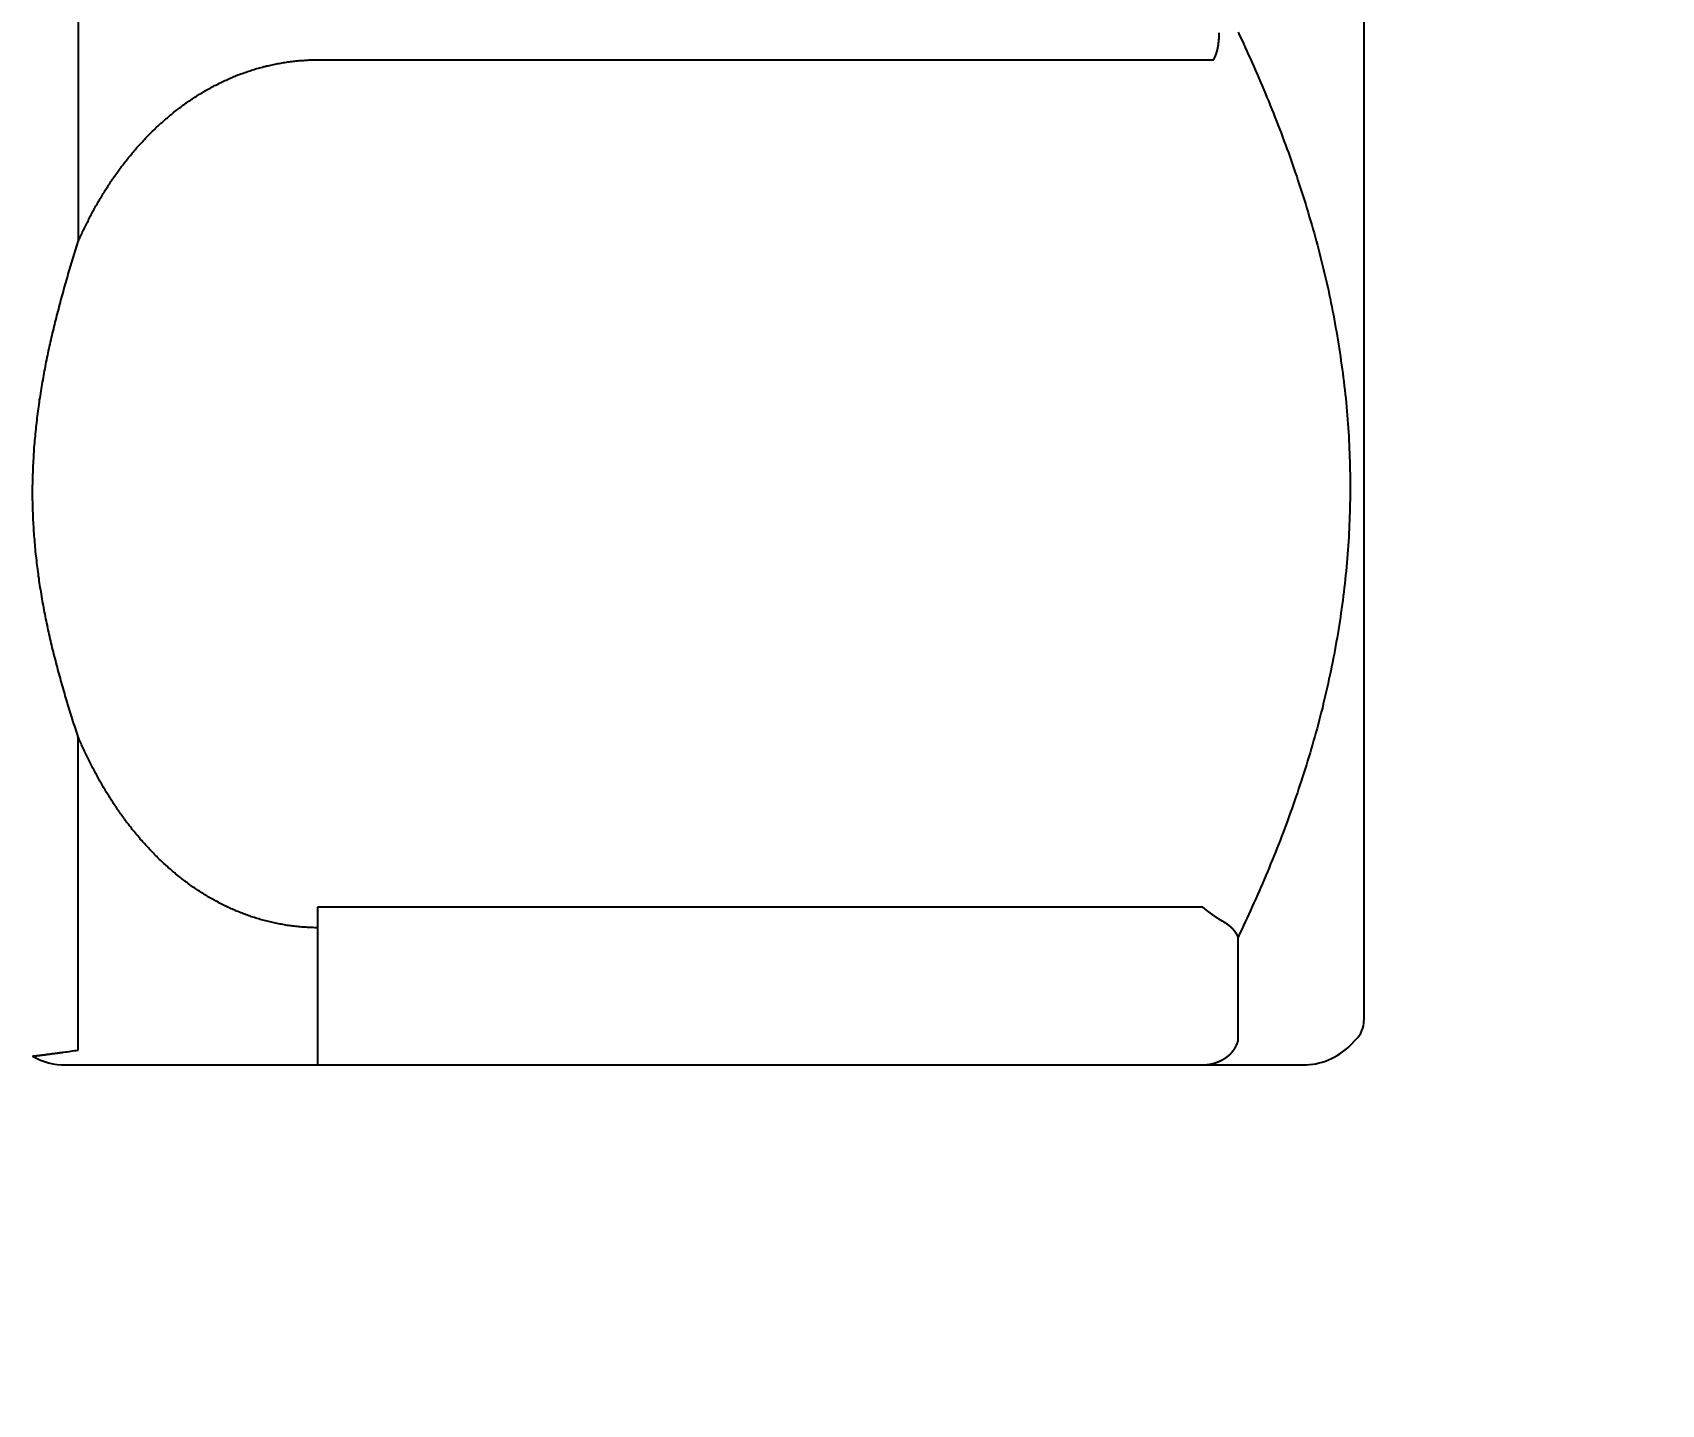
# Model space of a CAD drawing. Header units: millimetres. Extents: x 0 to 3800, y -67 to 2530.
# Drawn here: x 2366.39 to 2378.9, y 1453.68 to 1464.21 of the extents above; entities that cross this region are included whole.
import ezdxf

# ---------------------------------------------------------------- set-up
doc = ezdxf.new("R2010")
doc.units = ezdxf.units.MM
doc.layers.add('내부선 및 부속', color=4, linetype='Continuous')
doc.layers.add('치수선', color=7, linetype='Continuous')
doc.styles.add('____', font='')
doc.styles.get('____').set_extended_font_data('굴림')
doc.dimstyles.new('MSADIM', dxfattribs={"dimtxt": 33, "dimasz": 17, "dimexe": 10, "dimexo": 7.5, "dimgap": 10, "dimtad": 0, "dimtih": 1, "dimtoh": 1, "dimdec": 0, "dimzin": 1, "dimdsep": 46, "dimtxsty": '____', "dimcen": 11.25, "dimadec": 0, "dimazin": 0, "dimtfac": 1, "dimtdec": 0, "dimtix": 1, "dimtmove": 0, "dimatfit": 3, "dimfxl": 1, "dimtolj": 1, "dimtzin": 1, "dimarcsym": 0})

# ---------------------------------------------------------------- blocks, each defined once
blk = doc.blocks.new('*D35')
at = {"layer": '치수선', "color": 0, "linetype": 'Continuous', "lineweight": -2, "transparency": 16777216}
for p, q in [((2924.524, 1577.512), (2924.524, 1252.002)), ((2244.524, 1269.502), (2244.524, 1272.002)), ((2261.524, 1262.002), (2547.243, 1262.002)), ((2907.524, 1262.002), (2621.804, 1262.002))]:
    blk.add_line(p, q, dxfattribs=at)
at = {"layer": '치수선', "color": 0, "linetype": 'Continuous', "transparency": 16777216}
for points in [[(2261.524, 1264.835), (2261.524, 1259.168), (2244.524, 1262.002)], [(2907.524, 1264.835), (2907.524, 1259.168), (2924.524, 1262.002)]]:
    blk.add_solid(points, dxfattribs=at)
at = {"layer": '치수선', "color": 0, "linetype": 'Continuous', "transparency": 16777216, "insert": (2584.524, 1262.002), "char_height": 25, "attachment_point": 5, "style": '____'}
blk.add_mtext('\\A1;680', dxfattribs=at)

msp = doc.modelspace()

# ---------------------------------------------------------------- linework, layer by layer
at = {"layer": '내부선 및 부속', "linetype": 'Continuous'}
for p, q in [((2376.612, 1473.396), (2376.612, 1456.628)), ((2366.743, 1467.417), (2366.743, 1462.607)), ((2368.581, 1464.002), (2375.457, 1464.002)), ((2366.743, 1456.4), (2366.743, 1458.805)), ((2375.373, 1457.498), (2368.581, 1457.498)), ((2368.581, 1457.498), (2368.581, 1456.286)), ((2375.646, 1456.471), (2375.646, 1457.268)), ((2376.506, 1456.436), (2376.552, 1456.483)), ((2366.648, 1456.286), (2376.143, 1456.286))]:
    msp.add_line(p, q, dxfattribs=at)
at = {"layer": '내부선 및 부속', "linetype": 'Continuous', "flags": 128}
for points in [[(2375.457, 1464.002), (2375.458, 1464.003), (2375.459, 1464.005), (2375.459, 1464.006), (2375.46, 1464.007), (2375.461, 1464.008), (2375.461, 1464.009), (2375.462, 1464.01), (2375.462, 1464.012), (2375.463, 1464.013), (2375.464, 1464.014), (2375.464, 1464.015), (2375.465, 1464.016), (2375.466, 1464.018), (2375.466, 1464.019), (2375.467, 1464.02), (2375.467, 1464.021), (2375.468, 1464.022), (2375.468, 1464.024), (2375.469, 1464.025), (2375.47, 1464.026), (2375.47, 1464.027), (2375.471, 1464.029), (2375.471, 1464.03), (2375.472, 1464.031), (2375.472, 1464.032), (2375.473, 1464.033), (2375.473, 1464.035), (2375.474, 1464.036), (2375.474, 1464.037), (2375.475, 1464.038), (2375.475, 1464.04), (2375.476, 1464.041), (2375.476, 1464.042), (2375.477, 1464.044), (2375.477, 1464.045), (2375.477, 1464.046), (2375.478, 1464.047), (2375.478, 1464.049), (2375.479, 1464.05), (2375.479, 1464.051), (2375.48, 1464.052), (2375.48, 1464.054), (2375.481, 1464.055), (2375.481, 1464.056), (2375.481, 1464.058), (2375.482, 1464.059), (2375.482, 1464.06), (2375.483, 1464.061), (2375.483, 1464.063), (2375.483, 1464.064), (2375.484, 1464.065), (2375.484, 1464.067), (2375.484, 1464.068), (2375.485, 1464.069), (2375.485, 1464.07), (2375.485, 1464.072), (2375.486, 1464.073), (2375.486, 1464.074), (2375.486, 1464.076), (2375.487, 1464.077), (2375.487, 1464.078), (2375.487, 1464.08), (2375.488, 1464.081), (2375.488, 1464.082), (2375.488, 1464.083), (2375.489, 1464.085), (2375.489, 1464.086), (2375.489, 1464.087), (2375.49, 1464.089), (2375.49, 1464.09), (2375.49, 1464.091), (2375.49, 1464.093), (2375.491, 1464.094), (2375.491, 1464.095), (2375.491, 1464.097), (2375.492, 1464.098), (2375.492, 1464.099), (2375.492, 1464.101), (2375.492, 1464.102), (2375.493, 1464.103), (2375.493, 1464.105), (2375.493, 1464.106), (2375.493, 1464.107), (2375.493, 1464.109), (2375.494, 1464.11), (2375.494, 1464.111), (2375.494, 1464.113), (2375.494, 1464.114), (2375.495, 1464.115), (2375.495, 1464.117), (2375.495, 1464.118), (2375.495, 1464.119), (2375.495, 1464.121), (2375.496, 1464.122), (2375.496, 1464.123), (2375.496, 1464.125), (2375.496, 1464.126), (2375.496, 1464.127), (2375.496, 1464.129), (2375.497, 1464.13), (2375.497, 1464.13), (2375.497, 1464.131), (2375.497, 1464.133), (2375.497, 1464.134), (2375.497, 1464.135), (2375.497, 1464.137), (2375.497, 1464.138), (2375.498, 1464.139), (2375.498, 1464.141), (2375.498, 1464.142), (2375.498, 1464.143), (2375.498, 1464.145), (2375.498, 1464.146), (2375.498, 1464.147), (2375.499, 1464.149), (2375.499, 1464.15), (2375.499, 1464.151), (2375.499, 1464.153), (2375.499, 1464.154), (2375.499, 1464.155), (2375.499, 1464.157), (2375.499, 1464.158), (2375.499, 1464.159), (2375.499, 1464.161), (2375.5, 1464.162), (2375.5, 1464.163), (2375.5, 1464.165), (2375.5, 1464.166), (2375.5, 1464.168), (2375.5, 1464.169), (2375.5, 1464.17), (2375.5, 1464.172), (2375.5, 1464.173), (2375.5, 1464.174), (2375.5, 1464.176), (2375.5, 1464.177), (2375.5, 1464.178), (2375.5, 1464.18), (2375.5, 1464.181), (2375.501, 1464.182), (2375.501, 1464.184), (2375.501, 1464.185), (2375.501, 1464.186), (2375.501, 1464.188), (2375.501, 1464.189), (2375.501, 1464.19), (2375.501, 1464.192), (2375.501, 1464.193), (2375.501, 1464.194), (2375.501, 1464.196), (2375.501, 1464.197), (2375.501, 1464.199), (2375.501, 1464.2), (2375.501, 1464.201), (2375.501, 1464.203), (2375.501, 1464.204), (2375.501, 1464.205), (2375.501, 1464.207), (2375.501, 1464.208), (2375.501, 1464.209), (2375.501, 1464.209)], [(2375.646, 1464.215), (2375.66, 1464.185), (2375.674, 1464.156), (2375.687, 1464.127), (2375.701, 1464.098), (2375.714, 1464.068), (2375.727, 1464.039), (2375.741, 1464.009), (2375.754, 1463.98), (2375.767, 1463.95), (2375.78, 1463.921), (2375.793, 1463.891), (2375.806, 1463.861), (2375.818, 1463.832), (2375.831, 1463.802), (2375.844, 1463.772), (2375.856, 1463.742), (2375.868, 1463.712), (2375.881, 1463.682), (2375.893, 1463.652), (2375.905, 1463.622), (2375.917, 1463.592), (2375.929, 1463.562), (2375.941, 1463.532), (2375.952, 1463.502), (2375.964, 1463.472), (2375.976, 1463.442), (2375.987, 1463.411), (2375.998, 1463.381), (2376.01, 1463.351), (2376.021, 1463.32), (2376.032, 1463.29), (2376.043, 1463.26), (2376.053, 1463.229), (2376.064, 1463.199), (2376.075, 1463.168), (2376.085, 1463.137), (2376.096, 1463.107), (2376.106, 1463.076), (2376.116, 1463.045), (2376.126, 1463.015), (2376.136, 1462.984), (2376.146, 1462.953), (2376.156, 1462.922), (2376.165, 1462.891), (2376.175, 1462.86), (2376.184, 1462.829), (2376.193, 1462.798), (2376.202, 1462.767), (2376.211, 1462.736), (2376.22, 1462.705), (2376.229, 1462.674), (2376.238, 1462.643), (2376.246, 1462.612), (2376.255, 1462.58), (2376.263, 1462.549), (2376.271, 1462.518), (2376.279, 1462.486), (2376.287, 1462.455), (2376.295, 1462.423), (2376.302, 1462.392), (2376.31, 1462.36), (2376.317, 1462.329), (2376.324, 1462.297), (2376.332, 1462.266), (2376.339, 1462.234), (2376.345, 1462.202), (2376.352, 1462.171), (2376.359, 1462.139), (2376.365, 1462.107), (2376.371, 1462.076), (2376.378, 1462.044), (2376.384, 1462.012), (2376.39, 1461.98), (2376.395, 1461.948), (2376.401, 1461.916), (2376.406, 1461.884), (2376.412, 1461.852), (2376.417, 1461.82), (2376.422, 1461.788), (2376.427, 1461.756), (2376.432, 1461.724), (2376.436, 1461.692), (2376.441, 1461.66), (2376.445, 1461.628), (2376.449, 1461.596), (2376.453, 1461.564), (2376.457, 1461.532), (2376.461, 1461.5), (2376.465, 1461.467), (2376.468, 1461.435), (2376.472, 1461.403), (2376.475, 1461.371), (2376.478, 1461.339), (2376.481, 1461.306), (2376.483, 1461.274), (2376.486, 1461.242), (2376.488, 1461.21), (2376.491, 1461.177), (2376.493, 1461.145), (2376.495, 1461.113), (2376.495, 1461.113), (2376.497, 1461.08), (2376.498, 1461.048), (2376.5, 1461.016), (2376.501, 1460.983), (2376.502, 1460.951), (2376.503, 1460.919), (2376.504, 1460.886), (2376.505, 1460.854), (2376.506, 1460.822), (2376.506, 1460.789), (2376.506, 1460.757), (2376.506, 1460.725), (2376.506, 1460.692), (2376.506, 1460.66), (2376.506, 1460.628), (2376.505, 1460.595), (2376.504, 1460.563), (2376.503, 1460.531), (2376.502, 1460.498), (2376.501, 1460.466), (2376.5, 1460.434), (2376.498, 1460.401), (2376.497, 1460.369), (2376.495, 1460.337), (2376.493, 1460.304), (2376.491, 1460.272), (2376.488, 1460.24), (2376.486, 1460.207), (2376.483, 1460.175), (2376.481, 1460.143), (2376.478, 1460.111), (2376.475, 1460.078), (2376.471, 1460.046), (2376.468, 1460.014), (2376.465, 1459.982), (2376.461, 1459.95), (2376.457, 1459.917), (2376.453, 1459.885), (2376.449, 1459.853), (2376.445, 1459.821), (2376.44, 1459.789), (2376.436, 1459.757), (2376.431, 1459.725), (2376.426, 1459.693), (2376.421, 1459.661), (2376.416, 1459.629), (2376.411, 1459.597), (2376.406, 1459.565), (2376.4, 1459.533), (2376.394, 1459.501), (2376.389, 1459.469), (2376.383, 1459.437), (2376.377, 1459.406), (2376.37, 1459.374), (2376.364, 1459.342), (2376.357, 1459.31), (2376.351, 1459.279), (2376.344, 1459.247), (2376.337, 1459.215), (2376.33, 1459.184), (2376.323, 1459.152), (2376.315, 1459.121), (2376.308, 1459.089), (2376.3, 1459.058), (2376.293, 1459.026), (2376.285, 1458.995), (2376.277, 1458.963), (2376.269, 1458.932), (2376.26, 1458.901), (2376.252, 1458.869), (2376.243, 1458.838), (2376.235, 1458.807), (2376.226, 1458.776), (2376.217, 1458.745), (2376.208, 1458.714), (2376.199, 1458.683), (2376.19, 1458.652), (2376.18, 1458.621), (2376.171, 1458.59), (2376.161, 1458.559), (2376.151, 1458.528), (2376.141, 1458.497), (2376.131, 1458.466), (2376.121, 1458.436), (2376.111, 1458.405), (2376.101, 1458.374), (2376.09, 1458.344), (2376.08, 1458.313), (2376.069, 1458.283), (2376.058, 1458.252), (2376.047, 1458.222), (2376.036, 1458.191), (2376.025, 1458.161), (2376.014, 1458.131), (2376.003, 1458.1), (2375.991, 1458.07), (2375.98, 1458.04), (2375.968, 1458.01), (2375.956, 1457.979), (2375.944, 1457.949), (2375.944, 1457.949), (2375.933, 1457.919), (2375.92, 1457.889), (2375.908, 1457.859), (2375.896, 1457.829), (2375.884, 1457.799), (2375.871, 1457.77), (2375.859, 1457.74), (2375.846, 1457.71), (2375.833, 1457.68), (2375.821, 1457.651), (2375.808, 1457.621), (2375.795, 1457.591), (2375.782, 1457.562), (2375.768, 1457.532), (2375.755, 1457.503), (2375.742, 1457.473), (2375.728, 1457.444), (2375.715, 1457.415), (2375.701, 1457.385), (2375.688, 1457.356), (2375.674, 1457.327), (2375.66, 1457.298), (2375.646, 1457.268), (2375.646, 1457.268)], [(2366.743, 1462.607), (2366.748, 1462.617), (2366.752, 1462.627), (2366.757, 1462.637), (2366.761, 1462.647), (2366.766, 1462.657), (2366.771, 1462.667), (2366.775, 1462.677), (2366.78, 1462.686), (2366.785, 1462.696), (2366.789, 1462.706), (2366.794, 1462.716), (2366.799, 1462.726), (2366.804, 1462.736), (2366.809, 1462.745), (2366.814, 1462.755), (2366.819, 1462.765), (2366.823, 1462.775), (2366.828, 1462.784), (2366.834, 1462.794), (2366.839, 1462.804), (2366.844, 1462.813), (2366.849, 1462.823), (2366.854, 1462.833), (2366.859, 1462.842), (2366.865, 1462.852), (2366.87, 1462.861), (2366.875, 1462.871), (2366.88, 1462.881), (2366.886, 1462.89), (2366.891, 1462.9), (2366.897, 1462.909), (2366.902, 1462.919), (2366.908, 1462.928), (2366.913, 1462.937), (2366.919, 1462.947), (2366.925, 1462.956), (2366.93, 1462.965), (2366.936, 1462.975), (2366.942, 1462.984), (2366.948, 1462.993), (2366.953, 1463.003), (2366.959, 1463.012), (2366.965, 1463.021), (2366.971, 1463.03), (2366.977, 1463.04), (2366.983, 1463.049), (2366.989, 1463.058), (2366.995, 1463.067), (2367.001, 1463.076), (2367.007, 1463.085), (2367.014, 1463.094), (2367.02, 1463.103), (2367.026, 1463.112), (2367.032, 1463.121), (2367.039, 1463.13), (2367.045, 1463.139), (2367.051, 1463.148), (2367.058, 1463.157), (2367.064, 1463.165), (2367.071, 1463.174), (2367.077, 1463.183), (2367.084, 1463.192), (2367.091, 1463.2), (2367.097, 1463.209), (2367.104, 1463.218), (2367.111, 1463.226), (2367.118, 1463.235), (2367.124, 1463.244), (2367.131, 1463.252), (2367.138, 1463.261), (2367.145, 1463.269), (2367.152, 1463.278), (2367.159, 1463.286), (2367.166, 1463.294), (2367.173, 1463.303), (2367.18, 1463.311), (2367.187, 1463.319), (2367.195, 1463.328), (2367.202, 1463.336), (2367.209, 1463.344), (2367.216, 1463.352), (2367.224, 1463.36), (2367.231, 1463.368), (2367.239, 1463.376), (2367.246, 1463.384), (2367.254, 1463.392), (2367.261, 1463.4), (2367.269, 1463.408), (2367.276, 1463.416), (2367.284, 1463.424), (2367.292, 1463.432), (2367.299, 1463.439), (2367.307, 1463.447), (2367.315, 1463.455), (2367.323, 1463.462), (2367.331, 1463.47), (2367.338, 1463.478), (2367.346, 1463.485), (2367.354, 1463.493), (2367.362, 1463.5), (2367.362, 1463.5), (2367.371, 1463.508), (2367.379, 1463.515), (2367.387, 1463.522), (2367.395, 1463.53), (2367.403, 1463.537), (2367.411, 1463.544), (2367.42, 1463.551), (2367.428, 1463.558), (2367.436, 1463.565), (2367.445, 1463.572), (2367.453, 1463.579), (2367.462, 1463.586), (2367.47, 1463.593), (2367.479, 1463.6), (2367.487, 1463.607), (2367.496, 1463.614), (2367.505, 1463.62), (2367.513, 1463.627), (2367.522, 1463.634), (2367.531, 1463.64), (2367.54, 1463.647), (2367.548, 1463.653), (2367.557, 1463.66), (2367.566, 1463.666), (2367.575, 1463.672), (2367.584, 1463.679), (2367.593, 1463.685), (2367.602, 1463.691), (2367.611, 1463.697), (2367.62, 1463.703), (2367.63, 1463.709), (2367.639, 1463.715), (2367.648, 1463.721), (2367.657, 1463.727), (2367.667, 1463.733), (2367.676, 1463.739), (2367.685, 1463.745), (2367.695, 1463.75), (2367.704, 1463.756), (2367.713, 1463.762), (2367.723, 1463.767), (2367.732, 1463.772), (2367.742, 1463.778), (2367.752, 1463.783), (2367.761, 1463.788), (2367.771, 1463.794), (2367.781, 1463.799), (2367.79, 1463.804), (2367.8, 1463.809), (2367.81, 1463.814), (2367.82, 1463.819), (2367.829, 1463.824), (2367.839, 1463.829), (2367.849, 1463.833), (2367.859, 1463.838), (2367.869, 1463.843), (2367.879, 1463.847), (2367.889, 1463.852), (2367.899, 1463.856), (2367.909, 1463.861), (2367.919, 1463.865), (2367.929, 1463.869), (2367.939, 1463.874), (2367.95, 1463.878), (2367.96, 1463.882), (2367.97, 1463.886), (2367.98, 1463.89), (2367.991, 1463.894), (2368.001, 1463.897), (2368.011, 1463.901), (2368.022, 1463.905), (2368.032, 1463.908), (2368.042, 1463.912), (2368.053, 1463.916), (2368.063, 1463.919), (2368.074, 1463.922), (2368.084, 1463.926), (2368.095, 1463.929), (2368.105, 1463.932), (2368.116, 1463.935), (2368.127, 1463.938), (2368.137, 1463.941), (2368.148, 1463.944), (2368.158, 1463.947), (2368.169, 1463.95), (2368.18, 1463.952), (2368.19, 1463.955), (2368.201, 1463.957), (2368.212, 1463.96), (2368.223, 1463.962), (2368.233, 1463.965), (2368.244, 1463.967), (2368.255, 1463.969), (2368.266, 1463.971), (2368.277, 1463.973), (2368.287, 1463.975), (2368.298, 1463.977), (2368.309, 1463.979), (2368.32, 1463.981), (2368.331, 1463.983), (2368.331, 1463.983), (2368.342, 1463.984), (2368.352, 1463.986), (2368.363, 1463.987), (2368.374, 1463.989), (2368.385, 1463.99), (2368.396, 1463.991), (2368.407, 1463.993), (2368.418, 1463.994), (2368.429, 1463.995), (2368.44, 1463.996), (2368.451, 1463.997), (2368.462, 1463.998), (2368.472, 1463.998), (2368.483, 1463.999), (2368.494, 1464), (2368.505, 1464), (2368.516, 1464.001), (2368.527, 1464.001), (2368.538, 1464.002), (2368.549, 1464.002), (2368.56, 1464.002), (2368.571, 1464.002), (2368.582, 1464.002), (2368.582, 1464.002)], [(2366.743, 1458.806), (2366.738, 1458.822), (2366.733, 1458.839), (2366.727, 1458.855), (2366.722, 1458.872), (2366.717, 1458.888), (2366.711, 1458.905), (2366.706, 1458.921), (2366.701, 1458.938), (2366.695, 1458.955), (2366.69, 1458.971), (2366.685, 1458.988), (2366.68, 1459.004), (2366.675, 1459.021), (2366.67, 1459.038), (2366.665, 1459.054), (2366.66, 1459.071), (2366.655, 1459.088), (2366.65, 1459.104), (2366.645, 1459.121), (2366.64, 1459.138), (2366.635, 1459.154), (2366.63, 1459.171), (2366.625, 1459.188), (2366.621, 1459.205), (2366.616, 1459.221), (2366.611, 1459.238), (2366.607, 1459.255), (2366.602, 1459.272), (2366.597, 1459.288), (2366.593, 1459.305), (2366.588, 1459.322), (2366.584, 1459.339), (2366.579, 1459.356), (2366.575, 1459.372), (2366.571, 1459.389), (2366.566, 1459.406), (2366.562, 1459.423), (2366.558, 1459.44), (2366.554, 1459.457), (2366.549, 1459.474), (2366.545, 1459.491), (2366.541, 1459.508), (2366.537, 1459.524), (2366.533, 1459.541), (2366.529, 1459.558), (2366.526, 1459.575), (2366.522, 1459.592), (2366.518, 1459.609), (2366.514, 1459.626), (2366.511, 1459.643), (2366.507, 1459.66), (2366.503, 1459.677), (2366.5, 1459.694), (2366.496, 1459.711), (2366.493, 1459.728), (2366.489, 1459.746), (2366.486, 1459.763), (2366.483, 1459.78), (2366.48, 1459.797), (2366.477, 1459.814), (2366.473, 1459.831), (2366.47, 1459.848), (2366.467, 1459.865), (2366.464, 1459.883), (2366.461, 1459.9), (2366.459, 1459.917), (2366.456, 1459.934), (2366.453, 1459.951), (2366.45, 1459.969), (2366.448, 1459.986), (2366.445, 1460.003), (2366.443, 1460.02), (2366.44, 1460.038), (2366.438, 1460.055), (2366.436, 1460.072), (2366.433, 1460.089), (2366.431, 1460.107), (2366.429, 1460.124), (2366.427, 1460.141), (2366.425, 1460.159), (2366.423, 1460.176), (2366.421, 1460.193), (2366.419, 1460.21), (2366.417, 1460.228), (2366.416, 1460.245), (2366.414, 1460.262), (2366.413, 1460.28), (2366.411, 1460.297), (2366.41, 1460.315), (2366.408, 1460.332), (2366.407, 1460.349), (2366.406, 1460.367), (2366.404, 1460.384), (2366.403, 1460.401), (2366.402, 1460.419), (2366.401, 1460.436), (2366.4, 1460.453), (2366.399, 1460.471), (2366.398, 1460.488), (2366.398, 1460.506), (2366.398, 1460.506), (2366.397, 1460.523), (2366.396, 1460.54), (2366.396, 1460.558), (2366.395, 1460.575), (2366.395, 1460.593), (2366.395, 1460.61), (2366.394, 1460.627), (2366.394, 1460.645), (2366.394, 1460.662), (2366.394, 1460.68), (2366.394, 1460.697), (2366.394, 1460.714), (2366.394, 1460.732), (2366.395, 1460.749), (2366.395, 1460.767), (2366.395, 1460.784), (2366.396, 1460.801), (2366.396, 1460.819), (2366.397, 1460.836), (2366.397, 1460.854), (2366.398, 1460.871), (2366.399, 1460.888), (2366.4, 1460.906), (2366.401, 1460.923), (2366.402, 1460.941), (2366.403, 1460.958), (2366.404, 1460.975), (2366.405, 1460.993), (2366.406, 1461.01), (2366.407, 1461.027), (2366.409, 1461.045), (2366.41, 1461.062), (2366.412, 1461.079), (2366.413, 1461.097), (2366.415, 1461.114), (2366.416, 1461.131), (2366.418, 1461.149), (2366.42, 1461.166), (2366.422, 1461.183), (2366.424, 1461.201), (2366.426, 1461.218), (2366.428, 1461.235), (2366.43, 1461.253), (2366.432, 1461.27), (2366.434, 1461.287), (2366.436, 1461.304), (2366.439, 1461.322), (2366.441, 1461.339), (2366.443, 1461.356), (2366.446, 1461.373), (2366.448, 1461.391), (2366.451, 1461.408), (2366.454, 1461.425), (2366.456, 1461.442), (2366.459, 1461.46), (2366.462, 1461.477), (2366.465, 1461.494), (2366.468, 1461.511), (2366.471, 1461.528), (2366.474, 1461.545), (2366.477, 1461.563), (2366.48, 1461.58), (2366.483, 1461.597), (2366.486, 1461.614), (2366.489, 1461.631), (2366.493, 1461.648), (2366.496, 1461.665), (2366.499, 1461.682), (2366.503, 1461.699), (2366.506, 1461.716), (2366.51, 1461.734), (2366.513, 1461.751), (2366.517, 1461.768), (2366.521, 1461.785), (2366.524, 1461.802), (2366.528, 1461.819), (2366.532, 1461.836), (2366.536, 1461.853), (2366.54, 1461.87), (2366.544, 1461.886), (2366.547, 1461.903), (2366.551, 1461.92), (2366.556, 1461.937), (2366.56, 1461.954), (2366.564, 1461.971), (2366.568, 1461.988), (2366.572, 1462.005), (2366.576, 1462.022), (2366.581, 1462.039), (2366.585, 1462.055), (2366.589, 1462.072), (2366.594, 1462.089), (2366.598, 1462.106), (2366.602, 1462.123), (2366.607, 1462.14), (2366.611, 1462.156), (2366.616, 1462.173), (2366.62, 1462.19), (2366.625, 1462.207), (2366.63, 1462.223), (2366.63, 1462.223), (2366.634, 1462.24), (2366.639, 1462.257), (2366.644, 1462.274), (2366.648, 1462.29), (2366.653, 1462.307), (2366.658, 1462.324), (2366.663, 1462.341), (2366.668, 1462.357), (2366.673, 1462.374), (2366.678, 1462.391), (2366.682, 1462.407), (2366.687, 1462.424), (2366.692, 1462.441), (2366.697, 1462.457), (2366.702, 1462.474), (2366.707, 1462.491), (2366.713, 1462.507), (2366.718, 1462.524), (2366.723, 1462.541), (2366.728, 1462.557), (2366.733, 1462.574), (2366.738, 1462.59), (2366.743, 1462.607), (2366.743, 1462.607)], [(2368.582, 1457.34), (2368.571, 1457.34), (2368.56, 1457.34), (2368.548, 1457.341), (2368.537, 1457.341), (2368.526, 1457.341), (2368.515, 1457.342), (2368.504, 1457.342), (2368.493, 1457.343), (2368.481, 1457.344), (2368.47, 1457.344), (2368.459, 1457.345), (2368.448, 1457.346), (2368.437, 1457.347), (2368.426, 1457.348), (2368.415, 1457.349), (2368.404, 1457.351), (2368.392, 1457.352), (2368.381, 1457.353), (2368.37, 1457.355), (2368.359, 1457.357), (2368.348, 1457.358), (2368.337, 1457.36), (2368.326, 1457.362), (2368.315, 1457.364), (2368.304, 1457.366), (2368.293, 1457.368), (2368.282, 1457.37), (2368.271, 1457.372), (2368.26, 1457.374), (2368.249, 1457.377), (2368.238, 1457.379), (2368.227, 1457.382), (2368.216, 1457.384), (2368.205, 1457.387), (2368.194, 1457.389), (2368.183, 1457.392), (2368.172, 1457.395), (2368.161, 1457.398), (2368.151, 1457.401), (2368.14, 1457.404), (2368.129, 1457.407), (2368.118, 1457.411), (2368.108, 1457.414), (2368.097, 1457.417), (2368.086, 1457.421), (2368.075, 1457.424), (2368.065, 1457.428), (2368.054, 1457.431), (2368.044, 1457.435), (2368.033, 1457.439), (2368.023, 1457.443), (2368.012, 1457.447), (2368.002, 1457.451), (2367.991, 1457.455), (2367.981, 1457.459), (2367.97, 1457.463), (2367.96, 1457.468), (2367.95, 1457.472), (2367.939, 1457.476), (2367.929, 1457.481), (2367.919, 1457.485), (2367.909, 1457.49), (2367.898, 1457.495), (2367.888, 1457.499), (2367.878, 1457.504), (2367.868, 1457.509), (2367.858, 1457.514), (2367.848, 1457.519), (2367.838, 1457.524), (2367.828, 1457.529), (2367.818, 1457.535), (2367.808, 1457.54), (2367.798, 1457.545), (2367.789, 1457.551), (2367.779, 1457.556), (2367.769, 1457.562), (2367.759, 1457.567), (2367.75, 1457.573), (2367.74, 1457.578), (2367.731, 1457.584), (2367.721, 1457.59), (2367.711, 1457.596), (2367.702, 1457.602), (2367.693, 1457.608), (2367.683, 1457.614), (2367.674, 1457.62), (2367.664, 1457.626), (2367.655, 1457.632), (2367.646, 1457.638), (2367.637, 1457.645), (2367.627, 1457.651), (2367.618, 1457.657), (2367.609, 1457.664), (2367.6, 1457.67), (2367.591, 1457.677), (2367.582, 1457.684), (2367.573, 1457.69), (2367.564, 1457.697), (2367.555, 1457.704), (2367.546, 1457.711), (2367.546, 1457.711), (2367.537, 1457.717), (2367.529, 1457.724), (2367.52, 1457.731), (2367.511, 1457.738), (2367.502, 1457.745), (2367.494, 1457.752), (2367.485, 1457.76), (2367.477, 1457.767), (2367.468, 1457.774), (2367.46, 1457.781), (2367.451, 1457.789), (2367.443, 1457.796), (2367.434, 1457.803), (2367.426, 1457.811), (2367.418, 1457.818), (2367.41, 1457.826), (2367.401, 1457.833), (2367.393, 1457.841), (2367.385, 1457.849), (2367.377, 1457.856), (2367.369, 1457.864), (2367.361, 1457.872), (2367.353, 1457.88), (2367.345, 1457.888), (2367.337, 1457.895), (2367.329, 1457.903), (2367.321, 1457.911), (2367.314, 1457.919), (2367.306, 1457.927), (2367.298, 1457.935), (2367.29, 1457.944), (2367.283, 1457.952), (2367.275, 1457.96), (2367.268, 1457.968), (2367.26, 1457.976), (2367.253, 1457.985), (2367.245, 1457.993), (2367.238, 1458.001), (2367.231, 1458.01), (2367.223, 1458.018), (2367.216, 1458.027), (2367.209, 1458.035), (2367.202, 1458.044), (2367.194, 1458.052), (2367.187, 1458.061), (2367.18, 1458.069), (2367.173, 1458.078), (2367.166, 1458.087), (2367.159, 1458.095), (2367.152, 1458.104), (2367.145, 1458.113), (2367.138, 1458.122), (2367.132, 1458.131), (2367.125, 1458.14), (2367.118, 1458.148), (2367.111, 1458.157), (2367.105, 1458.166), (2367.098, 1458.175), (2367.091, 1458.184), (2367.085, 1458.193), (2367.078, 1458.202), (2367.072, 1458.211), (2367.065, 1458.221), (2367.059, 1458.23), (2367.053, 1458.239), (2367.046, 1458.248), (2367.04, 1458.257), (2367.034, 1458.267), (2367.028, 1458.276), (2367.021, 1458.285), (2367.015, 1458.294), (2367.009, 1458.304), (2367.003, 1458.313), (2366.997, 1458.322), (2366.991, 1458.332), (2366.985, 1458.341), (2366.979, 1458.351), (2366.973, 1458.36), (2366.967, 1458.37), (2366.961, 1458.379), (2366.956, 1458.389), (2366.95, 1458.398), (2366.944, 1458.408), (2366.939, 1458.417), (2366.933, 1458.427), (2366.927, 1458.437), (2366.922, 1458.446), (2366.916, 1458.456), (2366.911, 1458.466), (2366.905, 1458.476), (2366.9, 1458.485), (2366.894, 1458.495), (2366.889, 1458.505), (2366.884, 1458.515), (2366.878, 1458.524), (2366.873, 1458.534), (2366.868, 1458.544), (2366.863, 1458.554), (2366.857, 1458.564), (2366.852, 1458.574), (2366.852, 1458.574), (2366.847, 1458.584), (2366.842, 1458.594), (2366.837, 1458.604), (2366.832, 1458.613), (2366.827, 1458.623), (2366.822, 1458.633), (2366.817, 1458.643), (2366.813, 1458.654), (2366.808, 1458.664), (2366.803, 1458.674), (2366.798, 1458.684), (2366.793, 1458.694), (2366.789, 1458.704), (2366.784, 1458.714), (2366.779, 1458.724), (2366.775, 1458.734), (2366.77, 1458.744), (2366.766, 1458.755), (2366.761, 1458.765), (2366.757, 1458.775), (2366.752, 1458.785), (2366.748, 1458.795), (2366.743, 1458.806), (2366.743, 1458.806)], [(2375.534, 1457.385), (2375.533, 1457.385), (2375.532, 1457.386), (2375.531, 1457.387), (2375.53, 1457.387), (2375.529, 1457.388), (2375.528, 1457.388), (2375.527, 1457.389), (2375.525, 1457.39), (2375.524, 1457.39), (2375.523, 1457.391), (2375.522, 1457.391), (2375.521, 1457.392), (2375.52, 1457.393), (2375.519, 1457.393), (2375.518, 1457.394), (2375.517, 1457.395), (2375.516, 1457.395), (2375.515, 1457.396), (2375.514, 1457.397), (2375.513, 1457.397), (2375.512, 1457.398), (2375.511, 1457.398), (2375.51, 1457.399), (2375.508, 1457.4), (2375.507, 1457.4), (2375.506, 1457.401), (2375.505, 1457.402), (2375.504, 1457.402), (2375.503, 1457.403), (2375.502, 1457.404), (2375.501, 1457.404), (2375.5, 1457.405), (2375.499, 1457.406), (2375.498, 1457.406), (2375.497, 1457.407), (2375.496, 1457.408), (2375.495, 1457.408), (2375.494, 1457.409), (2375.493, 1457.41), (2375.492, 1457.41), (2375.491, 1457.411), (2375.49, 1457.412), (2375.489, 1457.412), (2375.488, 1457.413), (2375.486, 1457.414), (2375.485, 1457.414), (2375.484, 1457.415), (2375.483, 1457.416), (2375.482, 1457.416), (2375.481, 1457.417), (2375.48, 1457.418), (2375.479, 1457.418), (2375.478, 1457.419), (2375.477, 1457.42), (2375.476, 1457.42), (2375.475, 1457.421), (2375.474, 1457.422), (2375.473, 1457.423), (2375.472, 1457.423), (2375.471, 1457.424), (2375.47, 1457.425), (2375.469, 1457.425), (2375.468, 1457.426), (2375.467, 1457.427), (2375.466, 1457.427), (2375.465, 1457.428), (2375.464, 1457.429), (2375.463, 1457.43), (2375.462, 1457.43), (2375.461, 1457.431), (2375.46, 1457.432), (2375.459, 1457.432), (2375.458, 1457.433), (2375.457, 1457.434), (2375.456, 1457.435), (2375.455, 1457.435), (2375.454, 1457.436), (2375.453, 1457.437), (2375.452, 1457.437), (2375.451, 1457.438), (2375.45, 1457.439), (2375.449, 1457.44), (2375.448, 1457.44), (2375.447, 1457.441), (2375.446, 1457.442), (2375.445, 1457.442), (2375.444, 1457.443), (2375.443, 1457.444), (2375.442, 1457.445), (2375.441, 1457.445), (2375.44, 1457.446), (2375.439, 1457.447), (2375.438, 1457.448), (2375.437, 1457.448), (2375.436, 1457.449), (2375.435, 1457.45), (2375.434, 1457.451), (2375.433, 1457.451), (2375.432, 1457.452), (2375.431, 1457.453), (2375.431, 1457.453), (2375.43, 1457.453), (2375.429, 1457.454), (2375.428, 1457.455), (2375.427, 1457.456), (2375.426, 1457.456), (2375.425, 1457.457), (2375.424, 1457.458), (2375.423, 1457.459), (2375.422, 1457.459), (2375.421, 1457.46), (2375.42, 1457.461), (2375.419, 1457.462), (2375.418, 1457.462), (2375.417, 1457.463), (2375.416, 1457.464), (2375.415, 1457.465), (2375.414, 1457.465), (2375.413, 1457.466), (2375.412, 1457.467), (2375.411, 1457.468), (2375.41, 1457.469), (2375.409, 1457.469), (2375.408, 1457.47), (2375.407, 1457.471), (2375.406, 1457.472), (2375.405, 1457.472), (2375.404, 1457.473), (2375.403, 1457.474), (2375.402, 1457.475), (2375.401, 1457.475), (2375.4, 1457.476), (2375.399, 1457.477), (2375.398, 1457.478), (2375.397, 1457.479), (2375.396, 1457.479), (2375.395, 1457.48), (2375.394, 1457.481), (2375.393, 1457.482), (2375.393, 1457.482), (2375.392, 1457.483), (2375.391, 1457.484), (2375.39, 1457.485), (2375.389, 1457.486), (2375.388, 1457.486), (2375.387, 1457.487), (2375.386, 1457.488), (2375.385, 1457.489), (2375.384, 1457.489), (2375.383, 1457.49), (2375.382, 1457.491), (2375.381, 1457.492), (2375.38, 1457.493), (2375.379, 1457.493), (2375.378, 1457.494), (2375.377, 1457.495), (2375.376, 1457.496), (2375.375, 1457.497), (2375.374, 1457.497), (2375.373, 1457.498), (2375.373, 1457.498)], [(2375.646, 1457.269), (2375.646, 1457.27), (2375.645, 1457.271), (2375.645, 1457.272), (2375.645, 1457.273), (2375.644, 1457.273), (2375.644, 1457.274), (2375.643, 1457.275), (2375.643, 1457.276), (2375.642, 1457.277), (2375.642, 1457.278), (2375.642, 1457.279), (2375.641, 1457.28), (2375.641, 1457.281), (2375.64, 1457.282), (2375.64, 1457.283), (2375.639, 1457.284), (2375.639, 1457.285), (2375.638, 1457.285), (2375.638, 1457.286), (2375.637, 1457.287), (2375.637, 1457.288), (2375.636, 1457.289), (2375.636, 1457.29), (2375.635, 1457.291), (2375.635, 1457.292), (2375.634, 1457.293), (2375.634, 1457.293), (2375.633, 1457.294), (2375.633, 1457.295), (2375.632, 1457.296), (2375.631, 1457.297), (2375.631, 1457.298), (2375.63, 1457.299), (2375.63, 1457.3), (2375.629, 1457.3), (2375.629, 1457.301), (2375.628, 1457.302), (2375.628, 1457.303), (2375.627, 1457.304), (2375.626, 1457.305), (2375.626, 1457.306), (2375.625, 1457.306), (2375.625, 1457.307), (2375.624, 1457.308), (2375.623, 1457.309), (2375.623, 1457.31), (2375.622, 1457.31), (2375.622, 1457.311), (2375.621, 1457.312), (2375.62, 1457.313), (2375.62, 1457.314), (2375.619, 1457.315), (2375.618, 1457.315), (2375.618, 1457.316), (2375.617, 1457.317), (2375.616, 1457.318), (2375.616, 1457.319), (2375.615, 1457.319), (2375.614, 1457.32), (2375.614, 1457.321), (2375.613, 1457.322), (2375.612, 1457.323), (2375.612, 1457.323), (2375.611, 1457.324), (2375.61, 1457.325), (2375.61, 1457.326), (2375.609, 1457.326), (2375.608, 1457.327), (2375.608, 1457.328), (2375.607, 1457.329), (2375.606, 1457.329), (2375.605, 1457.33), (2375.605, 1457.331), (2375.604, 1457.332), (2375.603, 1457.332), (2375.603, 1457.333), (2375.602, 1457.334), (2375.601, 1457.335), (2375.6, 1457.335), (2375.6, 1457.336), (2375.599, 1457.337), (2375.598, 1457.338), (2375.597, 1457.338), (2375.597, 1457.339), (2375.596, 1457.34), (2375.595, 1457.34), (2375.594, 1457.341), (2375.594, 1457.342), (2375.593, 1457.343), (2375.592, 1457.343), (2375.591, 1457.344), (2375.591, 1457.345), (2375.59, 1457.345), (2375.589, 1457.346), (2375.588, 1457.347), (2375.587, 1457.347), (2375.587, 1457.348), (2375.586, 1457.349), (2375.585, 1457.349), (2375.584, 1457.35), (2375.584, 1457.35), (2375.584, 1457.351), (2375.583, 1457.351), (2375.582, 1457.352), (2375.581, 1457.353), (2375.58, 1457.353), (2375.58, 1457.354), (2375.579, 1457.355), (2375.578, 1457.355), (2375.577, 1457.356), (2375.576, 1457.357), (2375.575, 1457.357), (2375.575, 1457.358), (2375.574, 1457.359), (2375.573, 1457.359), (2375.572, 1457.36), (2375.571, 1457.36), (2375.57, 1457.361), (2375.57, 1457.362), (2375.569, 1457.362), (2375.568, 1457.363), (2375.567, 1457.364), (2375.566, 1457.364), (2375.565, 1457.365), (2375.565, 1457.365), (2375.564, 1457.366), (2375.563, 1457.367), (2375.562, 1457.367), (2375.561, 1457.368), (2375.56, 1457.368), (2375.56, 1457.369), (2375.559, 1457.369), (2375.558, 1457.37), (2375.557, 1457.371), (2375.556, 1457.371), (2375.555, 1457.372), (2375.554, 1457.372), (2375.553, 1457.373), (2375.553, 1457.374), (2375.552, 1457.374), (2375.551, 1457.375), (2375.55, 1457.375), (2375.549, 1457.376), (2375.548, 1457.376), (2375.547, 1457.377), (2375.546, 1457.377), (2375.546, 1457.378), (2375.545, 1457.378), (2375.544, 1457.379), (2375.543, 1457.38), (2375.542, 1457.38), (2375.541, 1457.381), (2375.54, 1457.381), (2375.539, 1457.382), (2375.539, 1457.382), (2375.538, 1457.383), (2375.537, 1457.383), (2375.536, 1457.384), (2375.535, 1457.384), (2375.534, 1457.385), (2375.534, 1457.385)], [(2375.534, 1456.33), (2375.535, 1456.331), (2375.536, 1456.332), (2375.537, 1456.332), (2375.538, 1456.333), (2375.539, 1456.333), (2375.54, 1456.334), (2375.541, 1456.335), (2375.542, 1456.335), (2375.543, 1456.336), (2375.544, 1456.336), (2375.545, 1456.337), (2375.546, 1456.338), (2375.547, 1456.338), (2375.548, 1456.339), (2375.549, 1456.34), (2375.55, 1456.34), (2375.551, 1456.341), (2375.552, 1456.341), (2375.553, 1456.342), (2375.554, 1456.343), (2375.555, 1456.343), (2375.555, 1456.344), (2375.556, 1456.345), (2375.557, 1456.345), (2375.558, 1456.346), (2375.559, 1456.347), (2375.56, 1456.348), (2375.561, 1456.348), (2375.562, 1456.349), (2375.563, 1456.35), (2375.564, 1456.35), (2375.565, 1456.351), (2375.566, 1456.352), (2375.567, 1456.353), (2375.567, 1456.353), (2375.568, 1456.354), (2375.569, 1456.355), (2375.57, 1456.355), (2375.571, 1456.356), (2375.572, 1456.357), (2375.573, 1456.358), (2375.574, 1456.358), (2375.575, 1456.359), (2375.575, 1456.36), (2375.576, 1456.361), (2375.577, 1456.362), (2375.578, 1456.362), (2375.579, 1456.363), (2375.58, 1456.364), (2375.581, 1456.365), (2375.581, 1456.365), (2375.582, 1456.366), (2375.583, 1456.367), (2375.584, 1456.368), (2375.585, 1456.369), (2375.586, 1456.37), (2375.587, 1456.37), (2375.587, 1456.371), (2375.588, 1456.372), (2375.589, 1456.373), (2375.59, 1456.374), (2375.591, 1456.375), (2375.591, 1456.375), (2375.592, 1456.376), (2375.593, 1456.377), (2375.594, 1456.378), (2375.595, 1456.379), (2375.595, 1456.38), (2375.596, 1456.38), (2375.597, 1456.381), (2375.598, 1456.382), (2375.598, 1456.383), (2375.599, 1456.384), (2375.6, 1456.385), (2375.601, 1456.386), (2375.601, 1456.387), (2375.602, 1456.388), (2375.603, 1456.388), (2375.604, 1456.389), (2375.604, 1456.39), (2375.605, 1456.391), (2375.606, 1456.392), (2375.606, 1456.393), (2375.607, 1456.394), (2375.608, 1456.395), (2375.609, 1456.396), (2375.609, 1456.397), (2375.61, 1456.398), (2375.611, 1456.399), (2375.611, 1456.4), (2375.612, 1456.4), (2375.613, 1456.401), (2375.613, 1456.402), (2375.614, 1456.403), (2375.615, 1456.404), (2375.615, 1456.405), (2375.616, 1456.406), (2375.617, 1456.407), (2375.617, 1456.408), (2375.618, 1456.409), (2375.618, 1456.409), (2375.618, 1456.41), (2375.619, 1456.411), (2375.62, 1456.412), (2375.62, 1456.413), (2375.621, 1456.414), (2375.621, 1456.415), (2375.622, 1456.416), (2375.623, 1456.417), (2375.623, 1456.418), (2375.624, 1456.419), (2375.624, 1456.42), (2375.625, 1456.421), (2375.626, 1456.422), (2375.626, 1456.423), (2375.627, 1456.424), (2375.627, 1456.425), (2375.628, 1456.426), (2375.628, 1456.427), (2375.629, 1456.428), (2375.629, 1456.429), (2375.63, 1456.43), (2375.63, 1456.431), (2375.631, 1456.432), (2375.631, 1456.433), (2375.632, 1456.434), (2375.632, 1456.436), (2375.633, 1456.437), (2375.633, 1456.438), (2375.634, 1456.439), (2375.634, 1456.44), (2375.635, 1456.441), (2375.635, 1456.442), (2375.636, 1456.443), (2375.636, 1456.444), (2375.637, 1456.445), (2375.637, 1456.446), (2375.638, 1456.447), (2375.638, 1456.448), (2375.638, 1456.449), (2375.639, 1456.45), (2375.639, 1456.451), (2375.64, 1456.453), (2375.64, 1456.454), (2375.641, 1456.455), (2375.641, 1456.456), (2375.641, 1456.457), (2375.642, 1456.458), (2375.642, 1456.459), (2375.643, 1456.46), (2375.643, 1456.461), (2375.643, 1456.462), (2375.644, 1456.463), (2375.644, 1456.465), (2375.644, 1456.466), (2375.645, 1456.467), (2375.645, 1456.468), (2375.645, 1456.469), (2375.646, 1456.47), (2375.646, 1456.471), (2375.646, 1456.471)], [(2366.394, 1456.354), (2366.395, 1456.353), (2366.396, 1456.354), (2366.396, 1456.354), (2366.397, 1456.354), (2366.398, 1456.354), (2366.399, 1456.354), (2366.4, 1456.354), (2366.401, 1456.355), (2366.401, 1456.355), (2366.402, 1456.355), (2366.403, 1456.355), (2366.404, 1456.355), (2366.405, 1456.355), (2366.406, 1456.355), (2366.406, 1456.355), (2366.407, 1456.355), (2366.408, 1456.355), (2366.409, 1456.355), (2366.41, 1456.356), (2366.411, 1456.356), (2366.411, 1456.356), (2366.412, 1456.356), (2366.413, 1456.356), (2366.414, 1456.356), (2366.415, 1456.356), (2366.416, 1456.356), (2366.416, 1456.356), (2366.417, 1456.356), (2366.418, 1456.356), (2366.419, 1456.356), (2366.42, 1456.357), (2366.421, 1456.357), (2366.421, 1456.357), (2366.422, 1456.357), (2366.423, 1456.357), (2366.424, 1456.357), (2366.425, 1456.357), (2366.426, 1456.357), (2366.426, 1456.357), (2366.427, 1456.358), (2366.428, 1456.358), (2366.429, 1456.358), (2366.43, 1456.358), (2366.431, 1456.358), (2366.431, 1456.358), (2366.432, 1456.358), (2366.433, 1456.358), (2366.434, 1456.358), (2366.435, 1456.359), (2366.436, 1456.359), (2366.436, 1456.359), (2366.437, 1456.359), (2366.438, 1456.359), (2366.439, 1456.359), (2366.44, 1456.359), (2366.44, 1456.359), (2366.441, 1456.359), (2366.442, 1456.36), (2366.443, 1456.36), (2366.444, 1456.36), (2366.445, 1456.36), (2366.445, 1456.36), (2366.446, 1456.36), (2366.447, 1456.36), (2366.448, 1456.36), (2366.449, 1456.36), (2366.45, 1456.36), (2366.45, 1456.361), (2366.451, 1456.361), (2366.452, 1456.361), (2366.453, 1456.361), (2366.454, 1456.361), (2366.455, 1456.361), (2366.455, 1456.361), (2366.456, 1456.361), (2366.457, 1456.361), (2366.458, 1456.361), (2366.459, 1456.362), (2366.46, 1456.362), (2366.46, 1456.362), (2366.461, 1456.362), (2366.462, 1456.362), (2366.463, 1456.362), (2366.464, 1456.362), (2366.465, 1456.362), (2366.465, 1456.362), (2366.466, 1456.362), (2366.467, 1456.363), (2366.468, 1456.363), (2366.469, 1456.363), (2366.47, 1456.363), (2366.47, 1456.363), (2366.471, 1456.363), (2366.472, 1456.363), (2366.473, 1456.363), (2366.474, 1456.363), (2366.474, 1456.364), (2366.475, 1456.364), (2366.476, 1456.364), (2366.477, 1456.364), (2366.477, 1456.364), (2366.478, 1456.364), (2366.479, 1456.364), (2366.479, 1456.364), (2366.48, 1456.364), (2366.481, 1456.364), (2366.482, 1456.364), (2366.483, 1456.365), (2366.484, 1456.365), (2366.484, 1456.365), (2366.485, 1456.365), (2366.486, 1456.365), (2366.487, 1456.365), (2366.488, 1456.365), (2366.489, 1456.365), (2366.489, 1456.365), (2366.49, 1456.366), (2366.491, 1456.366), (2366.492, 1456.366), (2366.493, 1456.366), (2366.494, 1456.366), (2366.494, 1456.366), (2366.495, 1456.366), (2366.496, 1456.366), (2366.497, 1456.366), (2366.498, 1456.366), (2366.499, 1456.367), (2366.499, 1456.367), (2366.5, 1456.367), (2366.501, 1456.367), (2366.502, 1456.367), (2366.503, 1456.367), (2366.504, 1456.367), (2366.504, 1456.367), (2366.505, 1456.367), (2366.506, 1456.368), (2366.507, 1456.368), (2366.508, 1456.368), (2366.509, 1456.368), (2366.509, 1456.368), (2366.51, 1456.368), (2366.511, 1456.368), (2366.512, 1456.368), (2366.513, 1456.368), (2366.513, 1456.369), (2366.514, 1456.369), (2366.515, 1456.369), (2366.516, 1456.369), (2366.517, 1456.369), (2366.518, 1456.369), (2366.518, 1456.369), (2366.519, 1456.369), (2366.52, 1456.369), (2366.521, 1456.37), (2366.522, 1456.37), (2366.523, 1456.37), (2366.523, 1456.37), (2366.524, 1456.37), (2366.525, 1456.37), (2366.526, 1456.37), (2366.527, 1456.37), (2366.528, 1456.37), (2366.528, 1456.371), (2366.529, 1456.371), (2366.53, 1456.371), (2366.531, 1456.371), (2366.532, 1456.371), (2366.533, 1456.371), (2366.533, 1456.371), (2366.534, 1456.371), (2366.535, 1456.371), (2366.536, 1456.372), (2366.537, 1456.372), (2366.538, 1456.372), (2366.538, 1456.372), (2366.539, 1456.372), (2366.54, 1456.372), (2366.541, 1456.372), (2366.542, 1456.372), (2366.543, 1456.372), (2366.543, 1456.373), (2366.544, 1456.373), (2366.545, 1456.373), (2366.546, 1456.373), (2366.547, 1456.373), (2366.547, 1456.373), (2366.548, 1456.373), (2366.549, 1456.373), (2366.55, 1456.373), (2366.551, 1456.374), (2366.552, 1456.374), (2366.552, 1456.374), (2366.553, 1456.374), (2366.554, 1456.374), (2366.555, 1456.374), (2366.556, 1456.374), (2366.557, 1456.374), (2366.557, 1456.374), (2366.558, 1456.375), (2366.559, 1456.375), (2366.56, 1456.375), (2366.56, 1456.375), (2366.561, 1456.375), (2366.562, 1456.375), (2366.562, 1456.375), (2366.563, 1456.375), (2366.564, 1456.375), (2366.565, 1456.375), (2366.566, 1456.376), (2366.567, 1456.376), (2366.567, 1456.376), (2366.568, 1456.376), (2366.569, 1456.376), (2366.57, 1456.376), (2366.571, 1456.376), (2366.572, 1456.376), (2366.572, 1456.376), (2366.573, 1456.377), (2366.574, 1456.377), (2366.575, 1456.377), (2366.576, 1456.377), (2366.576, 1456.377), (2366.577, 1456.377), (2366.578, 1456.377), (2366.579, 1456.377), (2366.58, 1456.377), (2366.581, 1456.378), (2366.581, 1456.378), (2366.582, 1456.378), (2366.583, 1456.378), (2366.584, 1456.378), (2366.585, 1456.378), (2366.586, 1456.378), (2366.586, 1456.378), (2366.587, 1456.378), (2366.588, 1456.379), (2366.589, 1456.379), (2366.59, 1456.379), (2366.591, 1456.379), (2366.591, 1456.379), (2366.592, 1456.379), (2366.593, 1456.379), (2366.594, 1456.379), (2366.595, 1456.379), (2366.596, 1456.38), (2366.596, 1456.38), (2366.597, 1456.38), (2366.598, 1456.38), (2366.599, 1456.38), (2366.6, 1456.38), (2366.601, 1456.38), (2366.601, 1456.38), (2366.602, 1456.38), (2366.603, 1456.381), (2366.604, 1456.381), (2366.605, 1456.381), (2366.605, 1456.381), (2366.606, 1456.381), (2366.607, 1456.381), (2366.608, 1456.381), (2366.609, 1456.381), (2366.61, 1456.381), (2366.61, 1456.382), (2366.611, 1456.382), (2366.612, 1456.382), (2366.613, 1456.382), (2366.614, 1456.382), (2366.615, 1456.382), (2366.615, 1456.382), (2366.616, 1456.382), (2366.617, 1456.382), (2366.618, 1456.383), (2366.619, 1456.383), (2366.62, 1456.383), (2366.62, 1456.383), (2366.621, 1456.383), (2366.622, 1456.383), (2366.623, 1456.383), (2366.624, 1456.383), (2366.625, 1456.384), (2366.625, 1456.384), (2366.626, 1456.384), (2366.627, 1456.384), (2366.628, 1456.384), (2366.629, 1456.384), (2366.63, 1456.384), (2366.63, 1456.384), (2366.631, 1456.384), (2366.632, 1456.385), (2366.632, 1456.385)], [(2375.373, 1456.286), (2375.374, 1456.286), (2375.376, 1456.286), (2375.377, 1456.286), (2375.378, 1456.286), (2375.379, 1456.286), (2375.38, 1456.286), (2375.381, 1456.286), (2375.382, 1456.286), (2375.383, 1456.287), (2375.384, 1456.287), (2375.385, 1456.287), (2375.386, 1456.287), (2375.387, 1456.287), (2375.388, 1456.287), (2375.389, 1456.287), (2375.39, 1456.287), (2375.391, 1456.287), (2375.392, 1456.287), (2375.393, 1456.287), (2375.395, 1456.287), (2375.396, 1456.287), (2375.397, 1456.287), (2375.398, 1456.287), (2375.399, 1456.287), (2375.4, 1456.288), (2375.401, 1456.288), (2375.402, 1456.288), (2375.403, 1456.288), (2375.404, 1456.288), (2375.405, 1456.288), (2375.406, 1456.288), (2375.407, 1456.288), (2375.408, 1456.288), (2375.409, 1456.289), (2375.41, 1456.289), (2375.411, 1456.289), (2375.412, 1456.289), (2375.414, 1456.289), (2375.415, 1456.289), (2375.416, 1456.289), (2375.417, 1456.289), (2375.418, 1456.29), (2375.419, 1456.29), (2375.42, 1456.29), (2375.421, 1456.29), (2375.422, 1456.29), (2375.423, 1456.29), (2375.424, 1456.291), (2375.425, 1456.291), (2375.426, 1456.291), (2375.427, 1456.291), (2375.428, 1456.291), (2375.429, 1456.292), (2375.43, 1456.292), (2375.431, 1456.292), (2375.432, 1456.292), (2375.433, 1456.292), (2375.434, 1456.293), (2375.436, 1456.293), (2375.437, 1456.293), (2375.438, 1456.293), (2375.439, 1456.293), (2375.44, 1456.294), (2375.441, 1456.294), (2375.442, 1456.294), (2375.443, 1456.294), (2375.444, 1456.295), (2375.445, 1456.295), (2375.446, 1456.295), (2375.447, 1456.295), (2375.448, 1456.296), (2375.449, 1456.296), (2375.45, 1456.296), (2375.451, 1456.296), (2375.452, 1456.297), (2375.453, 1456.297), (2375.454, 1456.297), (2375.455, 1456.297), (2375.456, 1456.298), (2375.457, 1456.298), (2375.458, 1456.298), (2375.459, 1456.299), (2375.46, 1456.299), (2375.461, 1456.299), (2375.462, 1456.299), (2375.463, 1456.3), (2375.464, 1456.3), (2375.465, 1456.3), (2375.466, 1456.301), (2375.467, 1456.301), (2375.468, 1456.301), (2375.469, 1456.302), (2375.47, 1456.302), (2375.471, 1456.302), (2375.472, 1456.303), (2375.474, 1456.303), (2375.475, 1456.303), (2375.476, 1456.304), (2375.477, 1456.304), (2375.478, 1456.304), (2375.478, 1456.304), (2375.479, 1456.305), (2375.48, 1456.305), (2375.481, 1456.305), (2375.482, 1456.306), (2375.483, 1456.306), (2375.484, 1456.307), (2375.485, 1456.307), (2375.485, 1456.307), (2375.486, 1456.308), (2375.487, 1456.308), (2375.488, 1456.308), (2375.489, 1456.309), (2375.49, 1456.309), (2375.491, 1456.31), (2375.492, 1456.31), (2375.493, 1456.31), (2375.494, 1456.311), (2375.495, 1456.311), (2375.496, 1456.312), (2375.497, 1456.312), (2375.498, 1456.312), (2375.499, 1456.313), (2375.5, 1456.313), (2375.501, 1456.314), (2375.502, 1456.314), (2375.503, 1456.315), (2375.504, 1456.315), (2375.505, 1456.315), (2375.506, 1456.316), (2375.507, 1456.316), (2375.508, 1456.317), (2375.509, 1456.317), (2375.51, 1456.318), (2375.511, 1456.318), (2375.512, 1456.319), (2375.513, 1456.319), (2375.514, 1456.319), (2375.515, 1456.32), (2375.516, 1456.32), (2375.516, 1456.321), (2375.517, 1456.321), (2375.518, 1456.322), (2375.519, 1456.322), (2375.52, 1456.323), (2375.521, 1456.323), (2375.522, 1456.324), (2375.523, 1456.324), (2375.524, 1456.325), (2375.525, 1456.325), (2375.526, 1456.326), (2375.527, 1456.326), (2375.528, 1456.327), (2375.529, 1456.327), (2375.529, 1456.328), (2375.53, 1456.328), (2375.531, 1456.329), (2375.532, 1456.329), (2375.533, 1456.33), (2375.534, 1456.33), (2375.534, 1456.33)]]:
    msp.add_lwpolyline(points, dxfattribs=at)
at = {"layer": '내부선 및 부속', "linetype": 'Continuous'}
for centre, radius, start, end in [((2376.407, 1456.628), 0.205, 315, 0), ((2366.648, 1456.799), 0.513, 240.347, 269.9977), ((2364.884, 1468.918), 12.655, 277.9377, 278.4474), ((2376.143, 1456.799), 0.513, 270.0003, 315.0002)]:
    msp.add_arc(centre, radius, start, end, dxfattribs=at)

# ---------------------------------------------------------------- dimensions: what is measured, and where the dimension line sits
at = {"layer": '치수선', "linetype": 'Continuous'}
dim = msp.add_linear_dim(base=(2244.524, 1262.002), p1=(2924.524, 1585.012), p2=(2244.524, 1262.002), dimstyle='MSADIM', override={"dimtxt": 25}, dxfattribs=at)
dim.commit()
dim.dimension.update_dxf_attribs({"geometry": '*D35', "text_midpoint": (2584.524, 1262.002)})

doc.saveas('drawing.dxf')
